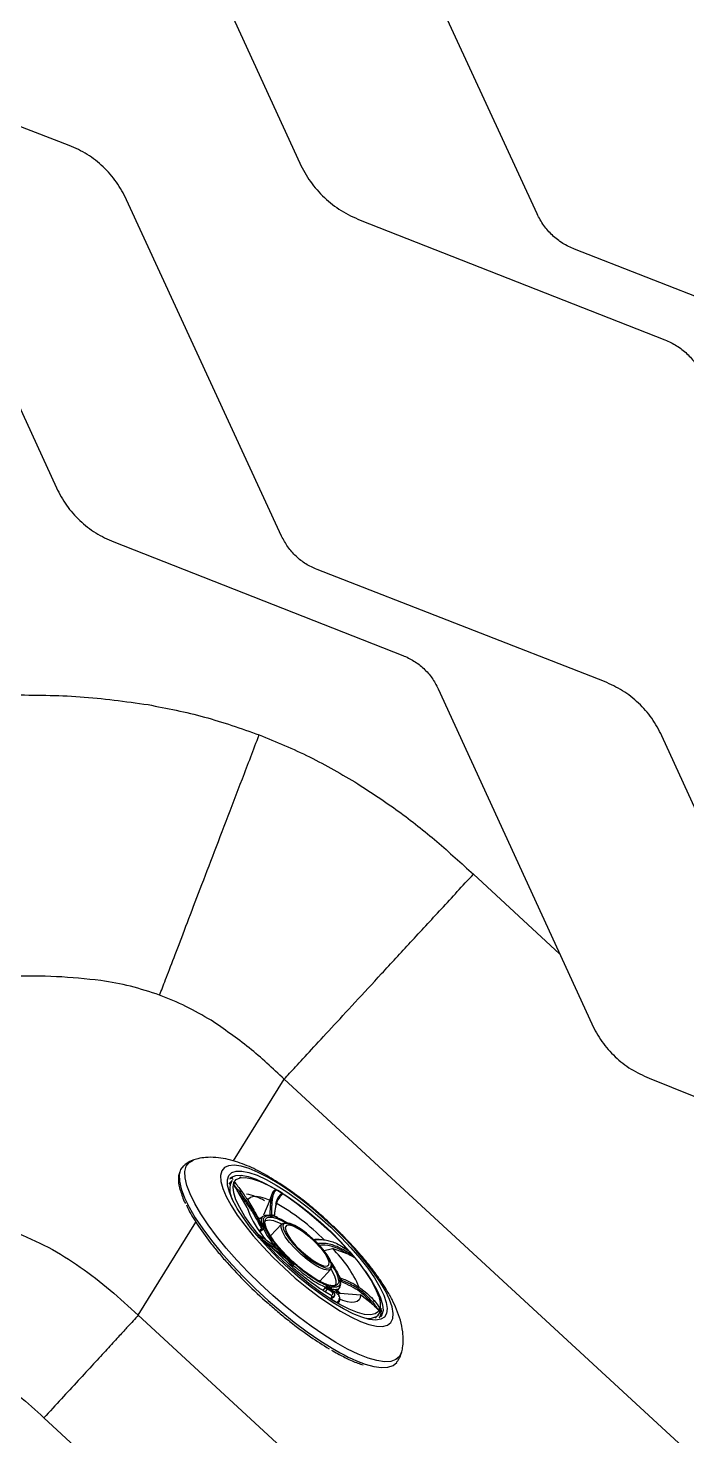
# Model space of a CAD drawing. Extents: x 1076 to 1148, y 508 to 635.
# Drawn here: x 1095.32 to 1099.85, y 538.41 to 548.12 of the extents above; entities that cross this region are included whole.
import ezdxf

# ---------------------------------------------------------------- set-up
doc = ezdxf.new("R2010")
doc.units = 0
doc.header["$MEASUREMENT"] = 0
doc.layers.add('1', color=4, linetype='Continuous')

# ---------------------------------------------------------------- blocks, each defined once
blk = doc.blocks.new('2026 TX')
at = {"layer": '1', "color": 3}
for p, q in [((20.3089, 29.827), (21.4235, 27.3919)), ((23.0583, 27.0414), (21.9335, 29.4848)), ((19.8355, 27.5141), (17.8387, 28.2779)), ((18.6905, 27.464), (19.7477, 25.1542)), ((21.2986, 24.8217), (20.2315, 27.1395)), ((21.8405, 26.9981), (23.938, 26.1745)), ((25.4025, 25.9842), (23.3161, 26.7976)), ((20.1433, 24.7806), (22.133, 23.9994)), ((23.5222, 23.8188), (21.5431, 24.5904)), ((22.3772, 23.7688), (23.4345, 21.4589)), ((24.9805, 21.1136), (23.9183, 23.4442)), ((22.6192, 22.4908), (23.2129, 21.9431)), ((20.9684, 20.515), (21.3169, 21.0792)), ((24.9701, 17.7087), (21.3169, 21.0792)), ((23.83, 21.0853), (25.7763, 20.303)), ((20.9615, 20.4001), (20.939, 20.3889)), ((20.9576, 20.3813), (20.9441, 20.3666)), ((20.9546, 20.3978), (20.9643, 20.3874)), ((20.957, 20.3952), (20.9615, 20.4001)), ((21.0131, 20.4029), (21.0122, 20.402)), ((21.0127, 20.402), (21.0125, 20.4022)), ((21.0205, 20.402), (21.0131, 20.4029)), ((20.9441, 20.3666), (20.9354, 20.354)), ((21.0621, 20.1942), (21.0045, 20.293)), ((21.0183, 20.3032), (21.0237, 20.309)), ((21.2168, 20.2453), (21.2381, 20.2999)), ((21.2168, 20.2453), (21.1744, 20.142)), ((21.2641, 20.2504), (21.2739, 20.2437)), ((21.2703, 20.2545), (21.2774, 20.2498)), ((21.2826, 20.2642), (21.2757, 20.2689)), ((21.2899, 20.2718), (21.283, 20.262)), ((20.3117, 19.4518), (20.7085, 20.0942)), ((21.2454, 20.1343), (21.2381, 20.1349)), ((21.2616, 20.1288), (21.2454, 20.1343)), ((21.2716, 20.1237), (21.2616, 20.1288)), ((21.1439, 20.0358), (21.1596, 20.0481)), ((21.1489, 20.0279), (21.164, 20.0398)), ((21.1572, 20.0782), (21.1613, 20.0804)), ((21.1758, 20.0806), (21.1759, 20.0748)), ((21.1812, 20.06), (21.1759, 20.0748)), ((21.1812, 20.06), (21.1869, 20.0498)), ((21.2998, 20.0812), (21.2222, 19.9986)), ((21.2391, 19.9165), (21.2246, 19.9327)), ((21.2789, 19.8721), (21.2332, 19.916)), ((21.2767, 19.8977), (21.3075, 19.8609)), ((21.281, 19.8946), (21.3327, 19.8403)), ((21.2974, 19.8876), (21.3042, 19.8804)), ((21.5829, 19.8959), (21.6494, 19.9118)), ((21.7496, 19.8756), (21.6494, 19.9118)), ((21.3316, 19.8453), (21.3429, 19.8296)), ((21.3327, 19.8403), (21.3472, 19.833)), ((21.3418, 19.8481), (21.3519, 19.8372)), ((21.3734, 19.817), (21.3519, 19.8372)), ((21.3734, 19.817), (21.3791, 19.8123)), ((21.3791, 19.8123), (21.3865, 19.8061)), ((21.53, 19.797), (21.5171, 19.8052)), ((21.5365, 19.699), (21.4471, 19.7611)), ((21.5631, 19.6864), (21.638, 19.7691)), ((21.694, 19.7225), (21.6883, 19.7327)), ((21.6966, 19.7199), (21.6916, 19.7286)), ((21.694, 19.7225), (21.6993, 19.7077)), ((21.7, 19.7107), (21.6989, 19.7118)), ((21.6994, 19.7019), (21.6993, 19.7077)), ((21.7114, 19.6999), (21.7014, 19.7038)), ((21.5866, 19.6243), (21.5998, 19.641)), ((21.5998, 19.641), (21.6031, 19.6447)), ((21.6129, 19.6312), (21.5998, 19.6145)), ((21.6036, 19.6588), (21.6136, 19.6537)), ((21.6298, 19.6482), (21.6136, 19.6537)), ((21.6298, 19.6482), (21.6372, 19.6476)), ((21.6933, 19.6021), (21.6707, 19.6239)), ((21.6753, 19.6062), (21.7016, 19.6476)), ((21.6758, 19.6292), (21.7014, 19.6045)), ((21.7, 19.6847), (21.7021, 19.6893)), ((21.7014, 19.6045), (21.8431, 19.5922)), ((21.6497, 19.5713), (21.6358, 19.5665)), ((21.644, 19.5743), (21.6455, 19.5791)), ((21.6442, 19.5769), (21.645, 19.5865)), ((21.9266, 19.5268), (21.8431, 19.5922)), ((21.9297, 19.56), (21.935, 19.547)), ((23.8974, 16.1459), (20.3117, 19.4518)), ((21.9457, 19.4325), (21.9511, 19.4376)), ((21.9511, 19.4376), (21.9646, 19.4522)), ((21.9611, 19.4575), (21.9623, 19.4497)), ((19.662, 18.7449), (23.2472, 15.4395))]:
    blk.add_line(p, q, dxfattribs=at)
at = {"layer": '1', "color": 3, "flags": 128}
for points in [[(20.6241, 20.4822), (20.6234, 20.4816), (20.6035, 20.455), (20.5942, 20.4191), (20.5955, 20.3746), (20.6074, 20.3219), (20.6298, 20.2619), (20.6623, 20.1954), (20.7045, 20.1233), (20.7558, 20.0467), (20.8154, 19.9665), (20.8826, 19.884), (20.9564, 19.8003), (21.0357, 19.7166), (21.1194, 19.634), (21.2064, 19.5537), (21.2955, 19.4769), (21.3853, 19.4045), (21.4747, 19.3377), (21.5623, 19.2774), (21.647, 19.2243)], [(21.6724, 19.2633), (21.5888, 19.3157), (21.5023, 19.3753), (21.4141, 19.4412), (21.3254, 19.5126), (21.2375, 19.5885), (21.1516, 19.6677), (21.0689, 19.7493), (20.9906, 19.8319), (20.9178, 19.9146), (20.8515, 19.996), (20.7926, 20.0751), (20.742, 20.1508), (20.7004, 20.222), (20.6683, 20.2876), (20.6462, 20.3469), (20.6344, 20.3988), (20.6331, 20.4428), (20.6423, 20.4782), (20.6619, 20.5045), (20.6892, 20.5204)], [(21.7049, 19.4796), (21.7759, 19.4402), (21.8415, 19.4097), (21.9005, 19.3884), (21.9519, 19.3767), (21.9947, 19.375), (22.0283, 19.3831), (22.0519, 19.401), (22.0652, 19.4283), (22.068, 19.4646), (22.0601, 19.5092), (22.0418, 19.5613), (22.0133, 19.62), (21.9752, 19.6842), (21.9281, 19.7528), (21.8729, 19.8245), (21.8106, 19.8981), (21.7423, 19.9723), (21.6691, 20.0458), (21.5925, 20.1171), (21.5137, 20.1852), (21.4342, 20.2486), (21.3554, 20.3064), (21.2787, 20.3575), (21.2055, 20.4009), (21.1371, 20.436), (21.0746, 20.4619), (21.0193, 20.4785), (20.9721, 20.4852), (20.9338, 20.482), (20.9051, 20.4689), (20.8866, 20.4463), (20.8786, 20.4144), (20.8811, 20.3738), (20.8942, 20.3254), (20.9177, 20.2699), (20.9511, 20.2083), (20.9938, 20.1418), (21.045, 20.0714), (21.1039, 19.9986), (21.1694, 19.9245), (21.2403, 19.8505), (21.3154, 19.778), (21.3932, 19.7081), (21.4725, 19.6422), (21.5519, 19.5815), (21.6298, 19.5269), (21.7049, 19.4796)], [(20.9863, 20.2003), (20.9611, 20.2476), (20.9388, 20.301), (20.9269, 20.3473), (20.9257, 20.3855), (20.9351, 20.4148), (20.9551, 20.4348), (20.9853, 20.445), (21.0249, 20.4452), (21.0734, 20.4354), (21.1296, 20.4159), (21.1926, 20.3869), (21.2612, 20.3491)], [(20.9448, 20.3963), (20.9541, 20.4044), (20.9828, 20.4158), (21.0212, 20.417), (21.0687, 20.4081), (21.1242, 20.3892), (21.1865, 20.3607), (21.2545, 20.3232), (21.3268, 20.2775), (21.4018, 20.2245), (21.478, 20.1653), (21.5539, 20.101), (21.628, 20.033), (21.6987, 19.9627), (21.7604, 19.8962)], [(21.9671, 19.5841), (21.9672, 19.5837), (21.9774, 19.54), (21.9768, 19.5046), (21.9655, 19.4783), (21.9436, 19.4615), (21.9116, 19.4546), (21.8702, 19.4579), (21.8204, 19.4711), (21.7631, 19.4941), (21.6996, 19.5263), (21.6312, 19.5671), (21.5595, 19.6156), (21.4858, 19.6708), (21.4118, 19.7314), (21.3392, 19.7962), (21.2693, 19.8638), (21.2037, 19.9328), (21.1438, 20.0016), (21.091, 20.0689), (21.0462, 20.1332), (21.0105, 20.1931), (20.9846, 20.2474), (20.9691, 20.2948), (20.9642, 20.3344), (20.9702, 20.3654), (20.9869, 20.387), (21.0139, 20.3989), (21.0507, 20.4007), (21.0964, 20.3924), (21.1501, 20.3742), (21.2107, 20.3466), (21.2768, 20.3099), (21.2768, 20.3099)], [(21.0128, 20.3113), (21.0186, 20.3094), (21.0237, 20.309)], [(21.2612, 20.3491), (21.3338, 20.3032), (21.4093, 20.25), (21.486, 20.1907), (21.5625, 20.1263), (21.6374, 20.0582), (21.709, 19.9876), (21.7762, 19.9159), (21.8374, 19.8446), (21.8917, 19.775), (21.9378, 19.7084), (21.975, 19.6462), (22.0024, 19.5895), (22.0196, 19.5396), (22.0261, 19.4973), (22.022, 19.4634), (22.0072, 19.4387), (21.9821, 19.4236), (21.9471, 19.4183), (21.9029, 19.4231), (21.8504, 19.4378), (21.8034, 19.4564)], [(21.2768, 20.3099), (21.347, 20.2652), (21.4199, 20.2132), (21.494, 20.1552), (21.5675, 20.0923), (21.639, 20.026), (21.7069, 19.9575), (21.7697, 19.8884), (21.8263, 19.8201), (21.8752, 19.7541), (21.9156, 19.6919), (21.9465, 19.6346), (21.9671, 19.5841)], [(21.8034, 19.4564), (21.7907, 19.4622), (21.7248, 19.4956), (21.654, 19.5376), (21.5797, 19.5873), (21.5035, 19.6436), (21.4267, 19.7056), (21.3508, 19.7721), (21.2774, 19.8416), (21.2078, 19.9129), (21.1434, 19.9846), (21.0855, 20.0552), (21.0352, 20.1235), (20.9935, 20.188), (20.9863, 20.2003)], [(21.0635, 20.2429), (21.0704, 20.2546), (21.0835, 20.265), (21.1015, 20.2707), (21.1242, 20.2716), (21.1512, 20.2676), (21.1822, 20.2588), (21.2168, 20.2453)], [(21.1604, 20.1161), (21.1377, 20.1216), (21.1341, 20.1222)], [(21.1812, 20.0952), (21.1901, 20.104), (21.2121, 20.1092), (21.2434, 20.1043), (21.2826, 20.0894), (21.2997, 20.0811)], [(21.5171, 19.8052), (21.4738, 19.8365), (21.4303, 19.8733), (21.3891, 19.9133), (21.353, 19.9541), (21.3241, 19.9931), (21.3043, 20.0278), (21.2949, 20.056), (21.2964, 20.076), (21.3087, 20.0866), (21.3311, 20.0869), (21.3621, 20.0771), (21.3998, 20.0578), (21.4419, 20.0301), (21.4857, 19.9958), (21.5283, 19.957), (21.5673, 19.9163), (21.6001, 19.8761), (21.6246, 19.8389), (21.6393, 19.8072), (21.6433, 19.7829), (21.6363, 19.7675), (21.6189, 19.762), (21.5919, 19.7668), (21.5573, 19.7815), (21.53, 19.797)], [(21.429, 20.0466), (21.3906, 20.0693), (21.3574, 20.0834), (21.3317, 20.0879), (21.315, 20.0827), (21.3121, 20.0796)], [(21.3121, 20.0796), (21.3083, 20.068), (21.3121, 20.0447), (21.3262, 20.0144), (21.3497, 19.9789), (21.381, 19.9404), (21.4183, 19.9014), (21.4591, 19.8644), (21.5009, 19.8316), (21.5412, 19.8051), (21.5773, 19.7866), (21.607, 19.7772), (21.6284, 19.7775), (21.6358, 19.7816)], [(21.5172, 19.8279), (21.555, 19.8058), (21.5869, 19.7931), (21.6105, 19.7907), (21.6241, 19.7988), (21.6266, 19.8168), (21.6179, 19.8433), (21.5986, 19.8764), (21.5702, 19.9136), (21.5347, 19.9522), (21.4948, 19.9893), (21.4535, 20.0221), (21.4138, 20.0483), (21.3786, 20.0658), (21.3506, 20.0734), (21.3319, 20.0706), (21.3237, 20.0574), (21.3268, 20.035), (21.341, 20.0049), (21.365, 19.9694), (21.3973, 19.9311), (21.4353, 19.893), (21.4763, 19.8577), (21.5172, 19.8279)], [(21.6358, 19.7816), (21.6401, 19.7876), (21.6416, 19.8067), (21.6325, 19.8337), (21.6136, 19.8669), (21.586, 19.9042), (21.5514, 19.9432), (21.5121, 19.9815), (21.4704, 20.0168), (21.429, 20.0466)], [(21.6379, 19.7691), (21.6422, 19.762), (21.6624, 19.7227), (21.6723, 19.6902), (21.6713, 19.6658), (21.6616, 19.6521)], [(21.8732, 19.7571), (21.8768, 19.7521), (21.9207, 19.6868), (21.9554, 19.6262), (21.98, 19.5716), (21.9941, 19.524), (21.9974, 19.4845), (21.9897, 19.4538), (21.9807, 19.4406)], [(21.645, 19.5865), (21.6045, 19.6091), (21.5898, 19.618)], [(21.695, 19.5775), (21.6953, 19.5839), (21.6933, 19.6021)], [(21.8431, 19.5922), (21.8402, 19.5726), (21.8322, 19.5575), (21.8191, 19.5471), (21.801, 19.5414), (21.7784, 19.5405), (21.7514, 19.5446), (21.7204, 19.5534), (21.692, 19.5642)], [(22.1251, 19.1965), (22.1111, 19.1672), (22.0865, 19.1457), (22.0519, 19.1337), (22.0079, 19.1315), (21.9551, 19.1391), (21.8943, 19.1563), (21.8262, 19.1831), (21.7519, 19.2189), (21.6724, 19.2633)], [(21.8732, 19.1155), (21.9334, 19.0984), (21.9869, 19.0908), (22.0314, 19.093), (22.0664, 19.1051), (22.0914, 19.127), (22.0919, 19.1276)]]:
    blk.add_lwpolyline(points, dxfattribs=at)
at = {"layer": '1', "color": 3}
for centre, radius, start, end in [((21.0763, 20.3179), 0.1345, 151.93587, 209.50041), ((21.0303, 20.3381), 0.0633, 150.51158, 166.85313), ((20.9597, 19.8303), 0.4666, 61.64363, 77.96767), ((20.5963, 19.1659), 1.3299, 57.78806, 59.93126), ((21.5834, 20.3555), 0.5457, 197.18776, 219.40619), ((20.5154, 18.9041), 1.5157, 44.65091, 60.68565), ((21.1565, 19.8961), 0.2586, 69.45516, 73.46644), ((21.1667, 19.8975), 0.2505, 69.45506, 73.46648), ((22.584, 21.1929), 1.8683, 219.4466, 221.15512), ((21.3477, 20.1408), 0.2003, 197.35325, 202.11024), ((21.3519, 20.1344), 0.194, 197.35314, 202.1103), ((21.0607, 19.3108), 0.8412, 23.36449, 45.59515), ((20.3584, 18.6625), 1.8683, 39.4466, 41.15512), ((22.2411, 20.7621), 1.2893, 226.10653, 227.4517), ((21.5182, 19.6425), 0.194, 17.35314, 22.11035), ((21.5194, 19.6328), 0.2003, 17.35317, 22.11034), ((21.546, 19.5545), 0.1018, 48.88844, 58.13034), ((21.7033, 19.8794), 0.2505, 249.45506, 253.4665), ((21.7106, 19.8775), 0.2586, 249.45506, 253.4665), ((22.3462, 20.6895), 1.3299, 237.78806, 239.93105), ((21.6359, 19.6071), 0.0327, 287.07116, 321.19719), ((21.9045, 19.5001), 0.0769, 321.54357, 6.84909), ((21.9121, 19.5172), 0.0633, 330.51149, 346.85165), ((21.8935, 19.4796), 0.0921, 329.65507, 12.76066), ((21.8976, 19.5396), 0.1101, 247.1203, 307.55455), ((22.266, 20.2212), 1.1735, 238.1605, 250.44371)]:
    blk.add_arc(centre, radius, start, end, dxfattribs=at)
for points, knots in [([(20.2315, 27.1395), (20.2098, 27.181), (20.1664, 27.2636), (20.0726, 27.3682), (19.963, 27.456), (19.8781, 27.4947), (19.8355, 27.5141)], [0, 0, 0, 0, 0.251068, 0.500119, 0.749108, 1, 1, 1, 1]), ([(21.4235, 27.3919), (21.4464, 27.3483), (21.4922, 27.2614), (21.5909, 27.1515), (21.7063, 27.0592), (21.7956, 27.0185), (21.8405, 26.9981)], [0, 0, 0, 0, 0.2510633, 0.5001188, 0.7491136, 1, 1, 1, 1]), ([(23.3161, 26.7976), (23.2884, 26.8103), (23.2331, 26.8354), (23.1618, 26.8926), (23.1008, 26.9606), (23.0725, 27.0144), (23.0583, 27.0414)], [0, 0, 0, 0, 0.250897, 0.499893, 0.748944, 1, 1, 1, 1]), ([(23.938, 26.1745), (23.9657, 26.1619), (24.0208, 26.1368), (24.0921, 26.0798), (24.153, 26.012), (24.1813, 25.9583), (24.1955, 25.9314)], [0, 0, 0, 0, 0.250884, 0.499885, 0.748944, 1, 1, 1, 1]), ([(19.7477, 25.1542), (19.7695, 25.1128), (19.813, 25.0304), (19.9066, 24.9261), (20.016, 24.8386), (20.1008, 24.8), (20.1433, 24.7806)], [0, 0, 0, 0, 0.251063, 0.500119, 0.749114, 1, 1, 1, 1]), ([(21.5431, 24.5904), (21.5168, 24.6024), (21.4643, 24.6263), (21.3967, 24.6805), (21.3388, 24.7451), (21.312, 24.7961), (21.2986, 24.8217)], [0, 0, 0, 0, 0.250897, 0.499893, 0.748944, 1, 1, 1, 1]), ([(22.133, 23.9994), (22.1593, 23.9874), (22.2116, 23.9636), (22.2791, 23.9096), (22.3369, 23.8452), (22.3638, 23.7943), (22.3772, 23.7688)], [0, 0, 0, 0, 0.250884, 0.499885, 0.748944, 1, 1, 1, 1]), ([(23.9183, 23.4442), (23.8965, 23.4857), (23.8531, 23.5684), (23.7594, 23.673), (23.6498, 23.7607), (23.5648, 23.7994), (23.5222, 23.8188)], [0, 0, 0, 0, 0.251063, 0.500113, 0.749105, 1, 1, 1, 1]), ([(19.4394, 23.7265), (19.5967, 23.726), (19.9114, 23.7249), (20.223, 23.6815), (20.3788, 23.6598)], [0, 0, 0, 0, 0.50006, 1, 1, 1, 1]), ([(20.3788, 23.6598), (20.5089, 23.6344), (20.7692, 23.5837), (21.0192, 23.4954), (21.1442, 23.4512)], [0, 0, 0, 0, 0.500007, 1, 1, 1, 1]), ([(20.4586, 21.6573), (20.4711, 21.6902), (20.4962, 21.7556), (20.5553, 21.9103), (20.6279, 22.1002), (20.7137, 22.3249), (20.8105, 22.5781), (20.9161, 22.8545), (21.0283, 23.1481), (21.1054, 23.3498), (21.1442, 23.4512)], [0, 0, 0, 0, 0.126411, 0.251595, 0.375991, 0.5, 0.624009, 0.748405, 0.873589, 1, 1, 1, 1]), ([(21.1442, 23.4512), (21.2613, 23.4032), (21.4955, 23.3071), (21.7137, 23.1788), (21.8228, 23.1147)], [0, 0, 0, 0, 0.499996, 1, 1, 1, 1]), ([(21.8228, 23.1147), (21.9171, 23.0531), (22.1057, 22.9299), (22.3697, 22.7185), (22.536, 22.5667), (22.6192, 22.4908)], [0, 0, 0, 0, 0.333303, 0.666634, 1, 1, 1, 1]), ([(21.3169, 21.0792), (21.3407, 21.105), (21.3882, 21.1565), (21.5005, 21.2782), (21.6384, 21.4276), (21.8015, 21.6044), (21.9853, 21.8037), (22.1859, 22.0211), (22.3991, 22.2522), (22.5456, 22.411), (22.6192, 22.4908)], [0, 0, 0, 0, 0.126411, 0.251596, 0.375991, 0.5, 0.624009, 0.748404, 0.873589, 1, 1, 1, 1]), ([(20.054, 21.7586), (19.9521, 21.7694), (19.7482, 21.7909), (19.5423, 21.7883), (19.4394, 21.7871)], [0, 0, 0, 0, 0.499941, 1, 1, 1, 1]), ([(20.4586, 21.6573), (20.3924, 21.6794), (20.26, 21.7237), (20.1227, 21.747), (20.054, 21.7586)], [0, 0, 0, 0, 0.499977, 1, 1, 1, 1]), ([(20.813, 21.4843), (20.7561, 21.5177), (20.6423, 21.5844), (20.5198, 21.633), (20.4586, 21.6573)], [0, 0, 0, 0, 0.500009, 1, 1, 1, 1]), ([(21.3169, 21.0792), (21.238, 21.1531), (21.0803, 21.3009), (20.9021, 21.4232), (20.813, 21.4843)], [0, 0, 0, 0, 0.500161, 1, 1, 1, 1]), ([(23.4345, 21.4589), (23.4563, 21.4175), (23.4997, 21.3351), (23.5933, 21.2308), (23.7028, 21.1433), (23.7875, 21.1047), (23.83, 21.0853)], [0, 0, 0, 0, 0.25107, 0.500127, 0.749119, 1, 1, 1, 1]), ([(20.6895, 20.5204), (20.6889, 20.5203), (20.6738, 20.5162), (20.6509, 20.504), (20.6322, 20.4875), (20.6255, 20.4816)], [0, 0, 0, 0, 0.0224441, 0.6536791, 1, 1, 1, 1]), ([(21.6242, 20.0935), (21.5977, 20.1174), (21.5607, 20.1509), (21.505, 20.1978), (21.4578, 20.2361), (21.4019, 20.2791), (21.3442, 20.3209), (21.2851, 20.3608), (21.2257, 20.3981), (21.166, 20.4322), (21.1063, 20.4627), (21.0452, 20.4898), (20.9818, 20.5127), (20.9155, 20.5301), (20.8459, 20.5403), (20.7805, 20.5406), (20.7252, 20.5327), (20.6975, 20.5231), (20.6853, 20.519)], [0, 0, 0, 0, 0.083829, 0.117449, 0.172888, 0.229603, 0.289651, 0.351383, 0.414171, 0.478277, 0.544564, 0.611429, 0.683056, 0.756829, 0.827458, 0.899374, 0.955766, 1, 1, 1, 1]), ([(20.5967, 20.4394), (20.5937, 20.4308), (20.5867, 20.4111), (20.5876, 20.3731), (20.5929, 20.3326), (20.604, 20.3029), (20.6089, 20.2896)], [0, 0, 0, 0, 0.224702, 0.51715, 0.783354, 1, 1, 1, 1]), ([(20.6089, 20.2896), (20.6128, 20.2758), (20.6187, 20.2548), (20.6317, 20.2299), (20.6362, 20.2213)], [0, 0, 0, 0, 0.652852, 1, 1, 1, 1]), ([(21.0045, 20.293), (21.0019, 20.2971), (20.995, 20.3082), (20.9856, 20.3233), (20.9774, 20.3365), (20.9727, 20.3443), (20.9703, 20.3487), (20.9691, 20.3511), (20.9687, 20.3522), (20.9687, 20.3525), (20.9687, 20.3525)], [0, 0, 0, 0, 0.191801, 0.519634, 0.729787, 0.856818, 0.93009, 0.970764, 0.992671, 1, 1, 1, 1]), ([(21.1622, 20.0655), (21.154, 20.082), (21.1387, 20.1129), (21.1108, 20.1603), (21.0832, 20.2029), (21.0542, 20.2441), (21.0268, 20.2809), (20.9977, 20.318), (20.9786, 20.3408), (20.9687, 20.3525)], [0, 0, 0, 0, 0.1542714, 0.2889518, 0.4544243, 0.5750718, 0.7142254, 0.8527531, 1, 1, 1, 1]), ([(20.9752, 20.3693), (20.9753, 20.3693), (20.9753, 20.3694), (20.9755, 20.3694), (20.9757, 20.3692), (20.976, 20.369), (20.9767, 20.3682), (20.9791, 20.3653), (20.9815, 20.362), (20.9831, 20.3593), (20.9834, 20.3589)], [0, 0, 0, 0, 0.024817, 0.049878, 0.072566, 0.097362, 0.139758, 0.272162, 0.881015, 1, 1, 1, 1]), ([(20.9752, 20.3693), (20.9757, 20.3687), (20.9769, 20.3673), (20.9804, 20.3628), (20.9916, 20.3485), (21.0176, 20.3141), (21.0614, 20.2518), (21.1135, 20.1698), (21.1431, 20.1088), (21.1566, 20.0811)], [0, 0, 0, 0, 0.007325, 0.019566, 0.05865, 0.192116, 0.441769, 0.746986, 1, 1, 1, 1]), ([(21.0045, 20.293), (21.0203, 20.2724), (21.0509, 20.2323), (21.0937, 20.1688), (21.1307, 20.1077), (21.1501, 20.0677), (21.1596, 20.0481)], [0, 0, 0, 0, 0.280747, 0.545552, 0.776817, 1, 1, 1, 1]), ([(21.2381, 20.2999), (21.2339, 20.2895), (21.2263, 20.2704), (21.2215, 20.227), (21.2191, 20.1823), (21.2181, 20.1501), (21.2176, 20.1342)], [0, 0, 0, 0, 0.318453, 0.584084, 0.795128, 1, 1, 1, 1]), ([(21.2301, 20.1441), (21.2305, 20.1568), (21.2312, 20.1813), (21.2328, 20.215), (21.2351, 20.2443), (21.239, 20.2693), (21.2436, 20.2882), (21.2479, 20.2964), (21.2497, 20.3)], [0, 0, 0, 0, 0.173589, 0.334237, 0.520604, 0.689407, 0.865656, 1, 1, 1, 1]), ([(21.2381, 20.2999), (21.2392, 20.3016), (21.2424, 20.3064), (21.2476, 20.3117), (21.253, 20.3153), (21.2568, 20.3169), (21.2593, 20.3174), (21.261, 20.3174), (21.262, 20.3172), (21.2625, 20.3169), (21.2626, 20.3169)], [0, 0, 0, 0, 0.191814, 0.519611, 0.729753, 0.856784, 0.930061, 0.970742, 0.992656, 1, 1, 1, 1]), ([(21.2845, 20.2762), (21.2796, 20.2702), (21.2671, 20.2547), (21.2556, 20.2086), (21.2499, 20.1602), (21.2472, 20.1383)], [0, 0, 0, 0, 0.259202, 0.664239, 1, 1, 1, 1]), ([(21.2497, 20.3), (21.2505, 20.3019), (21.2541, 20.31), (21.2589, 20.3139), (21.2626, 20.3169)], [0, 0, 0, 0, 0.237312, 1, 1, 1, 1]), ([(21.3052, 20.2911), (21.305, 20.2911), (21.3044, 20.2909), (21.3026, 20.2904), (21.297, 20.2881), (21.2901, 20.2852), (21.2858, 20.2782), (21.2845, 20.2762)], [0, 0, 0, 0, 0.02972, 0.079388, 0.23798, 0.779543, 1, 1, 1, 1]), ([(21.3052, 20.2911), (21.3053, 20.2911), (21.3055, 20.291), (21.3058, 20.2907), (21.306, 20.2904), (21.3062, 20.2901), (21.3064, 20.2895), (21.3063, 20.2878), (21.3031, 20.2832), (21.2972, 20.2781), (21.2917, 20.2734), (21.2899, 20.2718)], [0, 0, 0, 0, 0.005486, 0.011027, 0.016042, 0.021524, 0.030897, 0.060168, 0.194769, 0.728714, 1, 1, 1, 1]), ([(20.6428, 20.2121), (20.646, 20.2045), (20.6622, 20.1655), (20.716, 20.0786), (20.7894, 19.9749), (20.8619, 19.8849), (20.9429, 19.7908), (21.056, 19.6714), (21.179, 19.556), (21.2795, 19.4696), (21.3776, 19.3901), (21.4964, 19.3016), (21.5843, 19.2468), (21.627, 19.2202)], [0, 0, 0, 0, 0.0273148, 0.1406108, 0.2606932, 0.3233042, 0.3859284, 0.5136574, 0.6413863, 0.7039974, 0.7666216, 0.886704, 1, 1, 1, 1]), ([(21.2856, 20.2643), (21.2775, 20.2538), (21.2594, 20.2305), (21.2514, 20.1687), (21.247, 20.1348)], [0, 0, 0, 0, 0.451154, 1, 1, 1, 1]), ([(21.1735, 20.1348), (21.1682, 20.1313), (21.158, 20.1247), (21.1488, 20.1168), (21.1445, 20.1131)], [0, 0, 0, 0, 0.523881, 1, 1, 1, 1]), ([(21.1689, 20.1315), (21.1644, 20.1256), (21.1554, 20.1139), (21.1593, 20.0916), (21.1613, 20.0804)], [0, 0, 0, 0, 0.5, 1, 1, 1, 1]), ([(21.2256, 20.1365), (21.2133, 20.1387), (21.1887, 20.143), (21.1755, 20.1353), (21.1689, 20.1315)], [0, 0, 0, 0, 0.5, 1, 1, 1, 1]), ([(21.1758, 20.0806), (21.1741, 20.0911), (21.1705, 20.1125), (21.1814, 20.1317), (21.2029, 20.1408), (21.2264, 20.1368), (21.2381, 20.1349)], [0, 0, 0, 0, 0.2470114, 0.5, 0.7529886, 1, 1, 1, 1]), ([(21.4471, 19.7611), (21.4458, 19.7619), (21.428, 19.7743), (21.3915, 19.8068), (21.3415, 19.853), (21.2952, 19.902), (21.2439, 19.9635), (21.198, 20.0334), (21.1808, 20.0862), (21.186, 20.1142), (21.2006, 20.127), (21.2252, 20.1296), (21.2674, 20.1212), (21.3106, 20.0983), (21.3387, 20.0835)], [0, 0, 0, 0, 0.005286, 0.078117, 0.152494, 0.226871, 0.299702, 0.434996, 0.57029, 0.643121, 0.717498, 0.791875, 0.864706, 1, 1, 1, 1]), ([(21.203, 20.0317), (21.203, 20.0318), (21.1984, 20.04), (21.1929, 20.0536), (21.187, 20.0711), (21.1846, 20.084), (21.1839, 20.0939), (21.185, 20.1016), (21.1856, 20.103), (21.1857, 20.1035)], [0, 0, 0, 0, 0.001852, 0.232487, 0.44151, 0.604897, 0.743605, 0.912713, 1, 1, 1, 1]), ([(21.2176, 20.1342), (21.2181, 20.1348), (21.2191, 20.1358), (21.2214, 20.138), (21.2243, 20.1404), (21.2276, 20.1428), (21.2293, 20.1436), (21.2301, 20.1441)], [0, 0, 0, 0, 0.111469, 0.230184, 0.482261, 0.743373, 1, 1, 1, 1]), ([(21.2472, 20.1383), (21.2477, 20.1384), (21.2487, 20.1386), (21.2492, 20.1381), (21.249, 20.1374), (21.2486, 20.1366), (21.2479, 20.1358), (21.2473, 20.1351), (21.247, 20.1348)], [0, 0, 0, 0, 0.277559, 0.532523, 0.651824, 0.76723, 0.88213, 1, 1, 1, 1]), ([(21.2546, 20.132), (21.2537, 20.132), (21.2518, 20.1321), (21.2495, 20.1335), (21.2479, 20.1357), (21.2475, 20.1375), (21.2472, 20.1383)], [0, 0, 0, 0, 0.266689, 0.531115, 0.778754, 1, 1, 1, 1]), ([(21.2519, 20.1323), (21.2515, 20.1325), (21.2506, 20.1329), (21.2491, 20.1351), (21.2491, 20.1368), (21.2491, 20.1379)], [0, 0, 0, 0, 0.281231, 0.542505, 1, 1, 1, 1]), ([(21.2546, 20.132), (21.2553, 20.132), (21.2567, 20.132), (21.2586, 20.1314), (21.2603, 20.1304), (21.2612, 20.1293), (21.2616, 20.1288)], [0, 0, 0, 0, 0.257259, 0.51339, 0.762603, 1, 1, 1, 1]), ([(21.2716, 20.1237), (21.287, 20.1169), (21.3115, 20.1062), (21.3404, 20.0876), (21.3511, 20.0808)], [0, 0, 0, 0, 0.628703, 1, 1, 1, 1]), ([(22.1238, 19.1918), (22.1268, 19.2036), (22.1337, 19.2305), (22.1374, 19.2803), (22.1335, 19.345), (22.1181, 19.4176), (22.0923, 19.4907), (22.0603, 19.5594), (22.0238, 19.6243), (21.9833, 19.6873), (21.9399, 19.7482), (21.8933, 19.8083), (21.8421, 19.8697), (21.7912, 19.9267), (21.7429, 19.9778), (21.6895, 20.032), (21.6495, 20.0696), (21.6242, 20.0935)], [0, 0, 0, 0, 0.041788, 0.095276, 0.155391, 0.239272, 0.322303, 0.400126, 0.477591, 0.54849, 0.616452, 0.683417, 0.748997, 0.819208, 0.870955, 0.918196, 1, 1, 1, 1]), ([(19.4554, 20.0287), (19.535, 19.9945), (19.6943, 19.926), (19.9149, 19.7871), (20.1202, 19.6275), (20.2478, 19.5104), (20.3117, 19.4518)], [0, 0, 0, 0, 0.249933, 0.499907, 0.749922, 1, 1, 1, 1]), ([(21.1413, 20.0058), (21.142, 20.0054), (21.1438, 20.0042), (21.1494, 20.0005), (21.1667, 19.9889), (21.2049, 19.9626), (21.2589, 19.9231), (21.2886, 19.8943), (21.3035, 19.8798)], [0, 0, 0, 0, 0.010523, 0.028107, 0.084254, 0.275982, 0.634618, 1, 1, 1, 1]), ([(21.1668, 20.0766), (21.1656, 20.0765), (21.1634, 20.0763), (21.1603, 20.0773), (21.1579, 20.0789), (21.157, 20.0804), (21.1566, 20.0811)], [0, 0, 0, 0, 0.266689, 0.531115, 0.778754, 1, 1, 1, 1]), ([(21.1596, 20.0481), (21.16, 20.0487), (21.1609, 20.0498), (21.1623, 20.0527), (21.1633, 20.0566), (21.1634, 20.0614), (21.1626, 20.0641), (21.1622, 20.0655)], [0, 0, 0, 0, 0.111467, 0.230181, 0.482258, 0.743371, 1, 1, 1, 1]), ([(21.164, 20.0398), (21.1638, 20.0403), (21.1635, 20.0415), (21.1624, 20.0437), (21.1611, 20.0459), (21.1601, 20.0474), (21.1596, 20.0481)], [0, 0, 0, 0, 0.245337, 0.5, 0.754663, 1, 1, 1, 1]), ([(21.1613, 20.0804), (21.1618, 20.0802), (21.1624, 20.0799), (21.1635, 20.0797), (21.1646, 20.0793), (21.166, 20.0785), (21.1665, 20.0772), (21.1668, 20.0766)], [0, 0, 0, 0, 0.224307, 0.303573, 0.473827, 0.745729, 1, 1, 1, 1]), ([(21.1909, 19.9721), (21.1822, 19.9829), (21.1717, 19.9957), (21.1637, 20.0066), (21.1624, 20.0084)], [0, 0, 0, 0, 0.83504, 1, 1, 1, 1]), ([(21.164, 20.0398), (21.1656, 20.0409), (21.1689, 20.0435), (21.1714, 20.0468), (21.1728, 20.0486)], [0, 0, 0, 0, 0.459375, 1, 1, 1, 1]), ([(21.1668, 20.0766), (21.1676, 20.0767), (21.1693, 20.0769), (21.1718, 20.0766), (21.174, 20.0759), (21.1753, 20.0752), (21.1759, 20.0748)], [0, 0, 0, 0, 0.257259, 0.51339, 0.762603, 1, 1, 1, 1]), ([(21.1722, 20.0614), (21.1727, 20.0592), (21.1734, 20.0554), (21.173, 20.0506), (21.1728, 20.0486)], [0, 0, 0, 0, 0.571399, 1, 1, 1, 1]), ([(21.1728, 20.0486), (21.1804, 20.0336), (21.1958, 20.0036), (21.2267, 19.9589), (21.251, 19.9302), (21.2598, 19.9199)], [0, 0, 0, 0, 0.390913, 0.781826, 1, 1, 1, 1]), ([(21.3418, 19.8481), (21.3245, 19.8658), (21.2894, 19.9015), (21.2451, 19.9553), (21.2089, 20.0064), (21.1942, 20.0354), (21.1869, 20.0498)], [0, 0, 0, 0, 0.247011, 0.5, 0.752989, 1, 1, 1, 1]), ([(21.3743, 19.8227), (21.3581, 19.8381), (21.3355, 19.8596), (21.3052, 19.8918), (21.2817, 19.9182), (21.257, 19.9485), (21.2352, 19.9781), (21.2166, 20.0064), (21.2075, 20.0233), (21.203, 20.0317)], [0, 0, 0, 0, 0.216216, 0.300525, 0.43832, 0.57647, 0.71941, 0.861932, 1, 1, 1, 1]), ([(21.2332, 19.916), (21.2299, 19.9188), (21.2209, 19.9264), (21.2076, 19.9375), (21.1949, 19.948), (21.1869, 19.9547), (21.1821, 19.9589), (21.1794, 19.9613), (21.1779, 19.9626), (21.1774, 19.9632), (21.1773, 19.9634)], [0, 0, 0, 0, 0.191797, 0.519572, 0.729704, 0.856737, 0.930022, 0.970712, 0.992634, 1, 1, 1, 1]), ([(21.3322, 19.8518), (21.3272, 19.8567), (21.3158, 19.8679), (21.2919, 19.8869), (21.2488, 19.9185), (21.2068, 19.9449), (21.1773, 19.9634)], [0, 0, 0, 0, 0.143829, 0.330757, 0.530033, 1, 1, 1, 1]), ([(21.2332, 19.916), (21.2542, 19.9016), (21.2927, 19.8753), (21.3191, 19.8515), (21.3311, 19.8407)], [0, 0, 0, 0, 0.546404, 1, 1, 1, 1]), ([(21.5576, 19.9731), (21.5472, 19.9737), (21.5323, 19.9746), (21.5178, 19.9712), (21.5134, 19.9701)], [0, 0, 0, 0, 0.695256, 1, 1, 1, 1]), ([(21.5212, 19.9693), (21.5262, 19.9704), (21.542, 19.9737), (21.5707, 19.9743), (21.606, 19.9707), (21.6428, 19.9609), (21.6961, 19.94), (21.7367, 19.9118), (21.7652, 19.892)], [0, 0, 0, 0, 0.063215, 0.198285, 0.354719, 0.494935, 0.644991, 1, 1, 1, 1]), ([(21.8012, 19.8495), (21.8006, 19.8501), (21.7988, 19.8515), (21.7937, 19.8556), (21.7775, 19.8684), (21.7396, 19.8954), (21.6757, 19.9296), (21.6041, 19.9506), (21.5575, 19.9463), (21.539, 19.9446)], [0, 0, 0, 0, 0.007737, 0.020668, 0.061953, 0.202935, 0.466647, 0.789052, 1, 1, 1, 1]), ([(21.7496, 19.8756), (21.7132, 19.8971), (21.6471, 19.9363), (21.5804, 19.9342), (21.5504, 19.9333)], [0, 0, 0, 0, 0.551553, 1, 1, 1, 1]), ([(21.7202, 19.92), (21.7249, 19.9176), (21.7341, 19.9129), (21.746, 19.9057), (21.7549, 19.8999), (21.7601, 19.8962), (21.763, 19.894), (21.7645, 19.8927), (21.765, 19.8922), (21.7652, 19.892)], [0, 0, 0, 0, 0.3072062, 0.6102213, 0.793407, 0.8990876, 0.9577643, 0.989377, 1, 1, 1, 1]), ([(21.3541, 19.8007), (21.3365, 19.8174), (21.3117, 19.8408), (21.2873, 19.8652), (21.2803, 19.8725), (21.2798, 19.873)], [0, 0, 0, 0, 0.6958844, 0.9793779, 1, 1, 1, 1]), ([(21.3311, 19.8407), (21.3312, 19.8406), (21.3416, 19.8317), (21.3546, 19.8156), (21.3631, 19.7996), (21.3673, 19.7918)], [0, 0, 0, 0, 0.0057101, 0.5102371, 1, 1, 1, 1]), ([(21.3472, 19.833), (21.3465, 19.8324), (21.3451, 19.831), (21.3436, 19.8298), (21.3428, 19.8293), (21.3428, 19.8295), (21.3429, 19.8296)], [0, 0, 0, 0, 0.266689, 0.531115, 0.778754, 1, 1, 1, 1]), ([(21.5869, 19.62), (21.5783, 19.6253), (21.5587, 19.6375), (21.5229, 19.6621), (21.4842, 19.6908), (21.4483, 19.7191), (21.4138, 19.7477), (21.3829, 19.7744), (21.3625, 19.793), (21.3541, 19.8007)], [0, 0, 0, 0, 0.13369, 0.308075, 0.47726, 0.626187, 0.749098, 0.895905, 1, 1, 1, 1]), ([(21.3656, 19.8084), (21.3663, 19.8075), (21.3679, 19.8057), (21.3686, 19.8035), (21.369, 19.8023)], [0, 0, 0, 0, 0.494475, 1, 1, 1, 1]), ([(21.3673, 19.7918), (21.3677, 19.7924), (21.3686, 19.7935), (21.3695, 19.7963), (21.3697, 19.8), (21.3685, 19.8045), (21.3666, 19.807), (21.3656, 19.8082)], [0, 0, 0, 0, 0.111469, 0.230184, 0.482261, 0.743373, 1, 1, 1, 1]), ([(21.3732, 19.7859), (21.3726, 19.7866), (21.3714, 19.7879), (21.3697, 19.7896), (21.3683, 19.791), (21.3676, 19.7915), (21.3673, 19.7918)], [0, 0, 0, 0, 0.245337, 0.5, 0.754663, 1, 1, 1, 1]), ([(21.3693, 19.8123), (21.3715, 19.8096), (21.3754, 19.8049), (21.3778, 19.7993), (21.3789, 19.7969)], [0, 0, 0, 0, 0.571403, 1, 1, 1, 1]), ([(21.3732, 19.7859), (21.3745, 19.7874), (21.3774, 19.7905), (21.3784, 19.7947), (21.3789, 19.7969)], [0, 0, 0, 0, 0.459354, 1, 1, 1, 1]), ([(21.447, 19.7611), (21.4434, 19.7638), (21.4296, 19.7744), (21.4051, 19.7949), (21.3848, 19.8133), (21.3743, 19.8227)], [0, 0, 0, 0, 0.147913, 0.564015, 1, 1, 1, 1]), ([(21.3789, 19.7969), (21.3986, 19.7799), (21.4381, 19.7459), (21.4976, 19.7027), (21.5543, 19.667), (21.5868, 19.6522), (21.6031, 19.6447)], [0, 0, 0, 0, 0.25, 0.5, 0.75, 1, 1, 1, 1]), ([(21.6036, 19.6588), (21.588, 19.6659), (21.5565, 19.6802), (21.5014, 19.7149), (21.4436, 19.7569), (21.4054, 19.7899), (21.3865, 19.8061)], [0, 0, 0, 0, 0.247011, 0.5, 0.752989, 1, 1, 1, 1]), ([(21.6279, 19.8287), (21.6281, 19.8283), (21.6434, 19.81), (21.6658, 19.7762), (21.6808, 19.7471), (21.6883, 19.7327)], [0, 0, 0, 0, 0.009682, 0.51076, 1, 1, 1, 1]), ([(21.6383, 19.8031), (21.6509, 19.7854), (21.6805, 19.7433), (21.6857, 19.7158), (21.6887, 19.6999)], [0, 0, 0, 0, 0.422064, 1, 1, 1, 1]), ([(21.8012, 19.8495), (21.8013, 19.8495), (21.8014, 19.8493), (21.8015, 19.849), (21.8015, 19.8489), (21.8014, 19.8488), (21.8008, 19.8488), (21.7981, 19.8499), (21.786, 19.8563), (21.7692, 19.8655), (21.7545, 19.8731), (21.7496, 19.8756)], [0, 0, 0, 0, 0.005501, 0.011055, 0.016084, 0.02158, 0.030977, 0.060324, 0.195274, 0.730604, 1, 1, 1, 1]), ([(21.6547, 19.6548), (21.6512, 19.6548), (21.6404, 19.6549), (21.6163, 19.6606), (21.5808, 19.6746), (21.5403, 19.6961), (21.4996, 19.7222), (21.4689, 19.7439), (21.4523, 19.7569), (21.447, 19.7611)], [0, 0, 0, 0, 0.083552, 0.257785, 0.431199, 0.631963, 0.803163, 0.93731, 1, 1, 1, 1]), ([(21.6553, 19.6552), (21.6531, 19.6549), (21.6431, 19.6533), (21.607, 19.6621), (21.5643, 19.6845), (21.5365, 19.699)], [0, 0, 0, 0, 0.091226, 0.409241, 1, 1, 1, 1]), ([(21.6994, 19.7019), (21.7012, 19.6914), (21.7047, 19.67), (21.6939, 19.6508), (21.6723, 19.6417), (21.6488, 19.6457), (21.6372, 19.6476)], [0, 0, 0, 0, 0.2470114, 0.5, 0.7529886, 1, 1, 1, 1]), ([(21.6887, 19.6999), (21.6898, 19.697), (21.6949, 19.6828), (21.6879, 19.6693), (21.6769, 19.6559), (21.6616, 19.6554), (21.6553, 19.6552)], [0, 0, 0, 0, 0.085483, 0.417361, 0.756281, 1, 1, 1, 1]), ([(21.6991, 19.7106), (21.7001, 19.7106), (21.7022, 19.7104), (21.7039, 19.709), (21.7049, 19.7082)], [0, 0, 0, 0, 0.4297637, 1, 1, 1, 1]), ([(21.7033, 19.7003), (21.7032, 19.701), (21.7031, 19.7025), (21.7022, 19.7046), (21.701, 19.7064), (21.6998, 19.7073), (21.6993, 19.7077)], [0, 0, 0, 0, 0.257259, 0.51339, 0.762603, 1, 1, 1, 1]), ([(21.7033, 19.6948), (21.7033, 19.6949), (21.7036, 19.696), (21.7037, 19.6981), (21.7034, 19.6996), (21.7033, 19.7003)], [0, 0, 0, 0, 0.0297286, 0.5311191, 1, 1, 1, 1]), ([(21.7033, 19.7003), (21.7034, 19.6993), (21.7036, 19.6973), (21.7054, 19.6949), (21.7078, 19.6932), (21.7096, 19.6928), (21.7105, 19.6926)], [0, 0, 0, 0, 0.266689, 0.531115, 0.778754, 1, 1, 1, 1]), ([(21.7049, 19.7082), (21.7308, 19.6983), (21.7672, 19.6844), (21.8101, 19.6598), (21.8375, 19.6419), (21.8709, 19.617), (21.9079, 19.584), (21.9448, 19.5436), (21.9644, 19.516), (21.9737, 19.5028)], [0, 0, 0, 0, 0.2292375, 0.3221975, 0.4145461, 0.5063499, 0.6786296, 0.8472745, 1, 1, 1, 1]), ([(21.6031, 19.6447), (21.6049, 19.645), (21.608, 19.6454), (21.6123, 19.6458), (21.6144, 19.6452), (21.6155, 19.6449)], [0, 0, 0, 0, 0.40286, 0.687897, 1, 1, 1, 1]), ([(21.6198, 19.6354), (21.6195, 19.6354), (21.6188, 19.6355), (21.6173, 19.6349), (21.616, 19.634), (21.6149, 19.6332), (21.6139, 19.6322), (21.6133, 19.6316), (21.6129, 19.6312)], [0, 0, 0, 0, 0.27767, 0.532627, 0.651875, 0.767289, 0.882123, 1, 1, 1, 1]), ([(21.6497, 19.5923), (21.6513, 19.5954), (21.658, 19.6077), (21.6322, 19.6211), (21.6129, 19.6312)], [0, 0, 0, 0, 0.250878, 1, 1, 1, 1]), ([(21.6372, 19.5642), (21.6375, 19.5644), (21.6383, 19.5647), (21.6405, 19.5657), (21.6473, 19.5691), (21.6599, 19.5774), (21.669, 19.5933), (21.6585, 19.6157), (21.6319, 19.6292), (21.6198, 19.6354)], [0, 0, 0, 0, 0.007324, 0.019564, 0.058649, 0.192116, 0.441769, 0.746986, 1, 1, 1, 1]), ([(21.6321, 19.6393), (21.6334, 19.6386), (21.636, 19.6372), (21.6372, 19.6345), (21.6378, 19.6332)], [0, 0, 0, 0, 0.490746, 1, 1, 1, 1]), ([(21.6552, 19.6109), (21.6546, 19.6113), (21.6485, 19.6152), (21.6404, 19.6186), (21.6331, 19.6216)], [0, 0, 0, 0, 0.0994, 1, 1, 1, 1]), ([(21.637, 19.6296), (21.6458, 19.6253), (21.6632, 19.6169), (21.6824, 19.6015), (21.6951, 19.5846), (21.6986, 19.5671), (21.6934, 19.5515), (21.6841, 19.5426), (21.6798, 19.5385)], [0, 0, 0, 0, 0.154219, 0.301464, 0.47799, 0.661716, 0.843633, 1, 1, 1, 1]), ([(21.6378, 19.6332), (21.6498, 19.6313), (21.6738, 19.6275), (21.6937, 19.6336), (21.6979, 19.6442), (21.6992, 19.6475)], [0, 0, 0, 0, 0.4065075, 0.8130149, 1, 1, 1, 1]), ([(21.6692, 19.6572), (21.6684, 19.6568), (21.6663, 19.6561), (21.6601, 19.6545), (21.6554, 19.6548), (21.6547, 19.6548)], [0, 0, 0, 0, 0.380389, 0.908229, 1, 1, 1, 1]), ([(21.6933, 19.6021), (21.6933, 19.6023), (21.6933, 19.6028), (21.6939, 19.6034), (21.6948, 19.6039), (21.6962, 19.6043), (21.6985, 19.6046), (21.7003, 19.6046), (21.7014, 19.6045)], [0, 0, 0, 0, 0.127615, 0.255978, 0.37429, 0.494233, 0.689359, 1, 1, 1, 1]), ([(21.6992, 19.6475), (21.7015, 19.6508), (21.7079, 19.6602), (21.7044, 19.6779), (21.7021, 19.6893)], [0, 0, 0, 0, 0.350658, 1, 1, 1, 1]), ([(21.7024, 19.6861), (21.7025, 19.6861), (21.703, 19.6861), (21.7045, 19.6857), (21.7066, 19.6849), (21.7087, 19.684), (21.71, 19.6833), (21.7106, 19.6829)], [0, 0, 0, 0, 0.037661, 0.299224, 0.551118, 0.786175, 1, 1, 1, 1]), ([(21.9672, 19.4861), (21.9668, 19.4867), (21.9658, 19.4884), (21.9627, 19.4933), (21.9527, 19.5088), (21.9272, 19.5438), (21.876, 19.5981), (21.8006, 19.6548), (21.7386, 19.6808), (21.7105, 19.6926)], [0, 0, 0, 0, 0.007325, 0.019566, 0.05865, 0.192116, 0.441769, 0.746986, 1, 1, 1, 1]), ([(21.7105, 19.6926), (21.711, 19.6919), (21.712, 19.6907), (21.7125, 19.6885), (21.7124, 19.6867), (21.7121, 19.6853), (21.7115, 19.684), (21.7109, 19.6833), (21.7106, 19.6829)], [0, 0, 0, 0, 0.277558, 0.532524, 0.651825, 0.767232, 0.882131, 1, 1, 1, 1]), ([(21.9266, 19.5268), (21.8984, 19.5585), (21.8416, 19.6226), (21.7546, 19.6627), (21.7106, 19.6829)], [0, 0, 0, 0, 0.495173, 1, 1, 1, 1]), ([(21.6372, 19.5642), (21.6371, 19.5643), (21.637, 19.5644), (21.6367, 19.5646), (21.6364, 19.5649), (21.6362, 19.5652), (21.6358, 19.5657), (21.6355, 19.567), (21.6372, 19.5699), (21.6406, 19.5722), (21.6431, 19.5737), (21.644, 19.5743)], [0, 0, 0, 0, 0.0054864, 0.0110267, 0.0160424, 0.0215241, 0.0308969, 0.0601677, 0.194769, 0.7287144, 1, 1, 1, 1]), ([(21.6954, 19.5458), (21.6951, 19.545), (21.6943, 19.5427), (21.6916, 19.5402), (21.688, 19.5383), (21.6845, 19.5378), (21.6825, 19.5372), (21.6801, 19.5384), (21.6798, 19.5385)], [0, 0, 0, 0, 0.191782, 0.518998, 0.728969, 0.85611, 0.98384, 1, 1, 1, 1]), ([(21.6954, 19.5458), (21.6986, 19.5527), (21.7019, 19.5597), (21.6972, 19.5675), (21.6971, 19.5676)], [0, 0, 0, 0, 0.978885, 1, 1, 1, 1]), ([(21.9672, 19.4861), (21.9672, 19.4861), (21.9671, 19.486), (21.967, 19.486), (21.9667, 19.4861), (21.9664, 19.4863), (21.9656, 19.4869), (21.9627, 19.4895), (21.9531, 19.4996), (21.9409, 19.5126), (21.9302, 19.5232), (21.9266, 19.5268)], [0, 0, 0, 0, 0.005501, 0.011055, 0.016084, 0.02158, 0.030977, 0.060324, 0.195274, 0.730604, 1, 1, 1, 1]), ([(21.9618, 19.5189), (21.9627, 19.5179), (21.9655, 19.5147), (21.9694, 19.5096), (21.9734, 19.5047), (21.9737, 19.503), (21.9737, 19.5028)], [0, 0, 0, 0, 0.182052, 0.565835, 0.951398, 1, 1, 1, 1]), ([(20.3117, 19.4518), (20.3005, 19.4396), (20.2786, 19.4155), (20.2355, 19.3685), (20.1766, 19.3043), (20.0989, 19.2197), (20.004, 19.1165), (19.8964, 18.9995), (19.7809, 18.8741), (19.7021, 18.7885), (19.662, 18.7449)], [0, 0, 0, 0, 0.132671, 0.26086, 0.382696, 0.5, 0.617304, 0.73914, 0.867329, 1, 1, 1, 1]), ([(21.6417, 19.2117), (21.656, 19.2033), (21.6981, 19.1786), (21.7656, 19.1458), (21.8254, 19.1195), (21.8551, 19.1113), (21.8614, 19.1096)], [0, 0, 0, 0, 0.1767833, 0.5214978, 0.8980338, 1, 1, 1, 1]), ([(19.1006, 19.1364), (19.1701, 19.1041), (19.3092, 19.0396), (19.4926, 18.8996), (19.6055, 18.7965), (19.662, 18.7449)], [0, 0, 0, 0, 0.333128, 0.666466, 1, 1, 1, 1]), ([(22.0907, 19.1287), (22.0957, 19.1351), (22.1108, 19.1544), (22.1216, 19.1792), (22.1247, 19.1962), (22.125, 19.1981)], [0, 0, 0, 0, 0.304914, 0.922791, 1, 1, 1, 1])]:
    blk.add_open_spline(points, degree=3, knots=knots, dxfattribs=at)
for points in [[(21.1758, 20.0806), (21.1747, 20.0812), (21.1726, 20.0824), (21.1687, 20.0829), (21.1647, 20.0823), (21.1624, 20.081), (21.1613, 20.0804)], [(21.2381, 20.1349), (21.2372, 20.1357), (21.2355, 20.1374), (21.2322, 20.1384), (21.2288, 20.1382), (21.2266, 20.1371), (21.2256, 20.1365)], [(21.2301, 20.1441), (21.2304, 20.1431), (21.231, 20.1412), (21.2329, 20.139), (21.2352, 20.1376), (21.2371, 20.1376), (21.238, 20.1376)], [(21.2454, 20.1343), (21.2449, 20.1348), (21.2439, 20.1359), (21.2421, 20.137), (21.2401, 20.1376), (21.2387, 20.1376), (21.238, 20.1376)], [(21.2716, 20.1237), (21.2709, 20.1245), (21.2695, 20.1261), (21.2666, 20.127), (21.2633, 20.1267), (21.2613, 20.1255), (21.2603, 20.1249)], [(21.1622, 20.0655), (21.1626, 20.0647), (21.1636, 20.0632), (21.1661, 20.0617), (21.1691, 20.061), (21.1712, 20.0613), (21.1722, 20.0614)], [(21.1812, 20.06), (21.1806, 20.0604), (21.1793, 20.0611), (21.177, 20.0617), (21.1746, 20.0618), (21.173, 20.0616), (21.1722, 20.0614)], [(21.1869, 20.0498), (21.1859, 20.0503), (21.1838, 20.0513), (21.18, 20.0515), (21.1761, 20.0506), (21.1739, 20.0493), (21.1728, 20.0486)], [(21.3418, 19.8481), (21.3413, 19.8478), (21.3404, 19.8473), (21.3382, 19.8455), (21.3355, 19.8431), (21.3336, 19.8412), (21.3327, 19.8403)], [(21.3472, 19.833), (21.3477, 19.8336), (21.3488, 19.8346), (21.3501, 19.8358), (21.3512, 19.8367), (21.3517, 19.837), (21.3519, 19.8372)], [(21.3656, 19.8082), (21.3656, 19.8082), (21.3654, 19.8081), (21.3661, 19.8089), (21.3674, 19.8103), (21.3686, 19.8116), (21.3693, 19.8123)], [(21.3734, 19.817), (21.3733, 19.8168), (21.3729, 19.8164), (21.3719, 19.8153), (21.3707, 19.8139), (21.3697, 19.8129), (21.3693, 19.8123)], [(21.3865, 19.8061), (21.3862, 19.8057), (21.3856, 19.8049), (21.3838, 19.8026), (21.3815, 19.7999), (21.3798, 19.7979), (21.3789, 19.7969)], [(21.694, 19.7225), (21.6946, 19.7221), (21.6957, 19.7212), (21.6969, 19.7195), (21.6977, 19.7176), (21.6978, 19.7162), (21.6978, 19.7155)], [(21.7049, 19.7082), (21.7039, 19.7084), (21.702, 19.7088), (21.6997, 19.7105), (21.6981, 19.7128), (21.6979, 19.7146), (21.6978, 19.7155)], [(21.6994, 19.7019), (21.7003, 19.7011), (21.7021, 19.6995), (21.7034, 19.6962), (21.7036, 19.6927), (21.7026, 19.6904), (21.7021, 19.6893)], [(21.6036, 19.6588), (21.6041, 19.6578), (21.6052, 19.6559), (21.6056, 19.6522), (21.605, 19.6483), (21.6037, 19.6459), (21.6031, 19.6447)], [(21.6155, 19.6449), (21.6155, 19.6457), (21.6157, 19.6473), (21.6154, 19.6497), (21.6148, 19.6519), (21.614, 19.6531), (21.6136, 19.6537)], [(21.6155, 19.6449), (21.6154, 19.6439), (21.6152, 19.6418), (21.616, 19.6389), (21.6176, 19.6366), (21.6191, 19.6358), (21.6198, 19.6354)], [(21.6298, 19.6482), (21.6302, 19.6476), (21.6311, 19.6464), (21.6319, 19.6442), (21.6323, 19.6418), (21.6321, 19.6402), (21.6321, 19.6393)], [(21.637, 19.6296), (21.6362, 19.63), (21.6346, 19.6309), (21.6329, 19.6332), (21.6319, 19.6361), (21.632, 19.6383), (21.6321, 19.6393)], [(21.6372, 19.6476), (21.6378, 19.6466), (21.6392, 19.6446), (21.6399, 19.6407), (21.6395, 19.6367), (21.6384, 19.6344), (21.6378, 19.6332)]]:
    blk.add_open_spline(points, degree=3, dxfattribs=at)

msp = doc.modelspace()

# ---------------------------------------------------------------- block references
at = {"layer": '1'}
msp.add_blockref('2026 TX', (1075.7625, 519.7937), dxfattribs=at)

doc.saveas('drawing.dxf')
